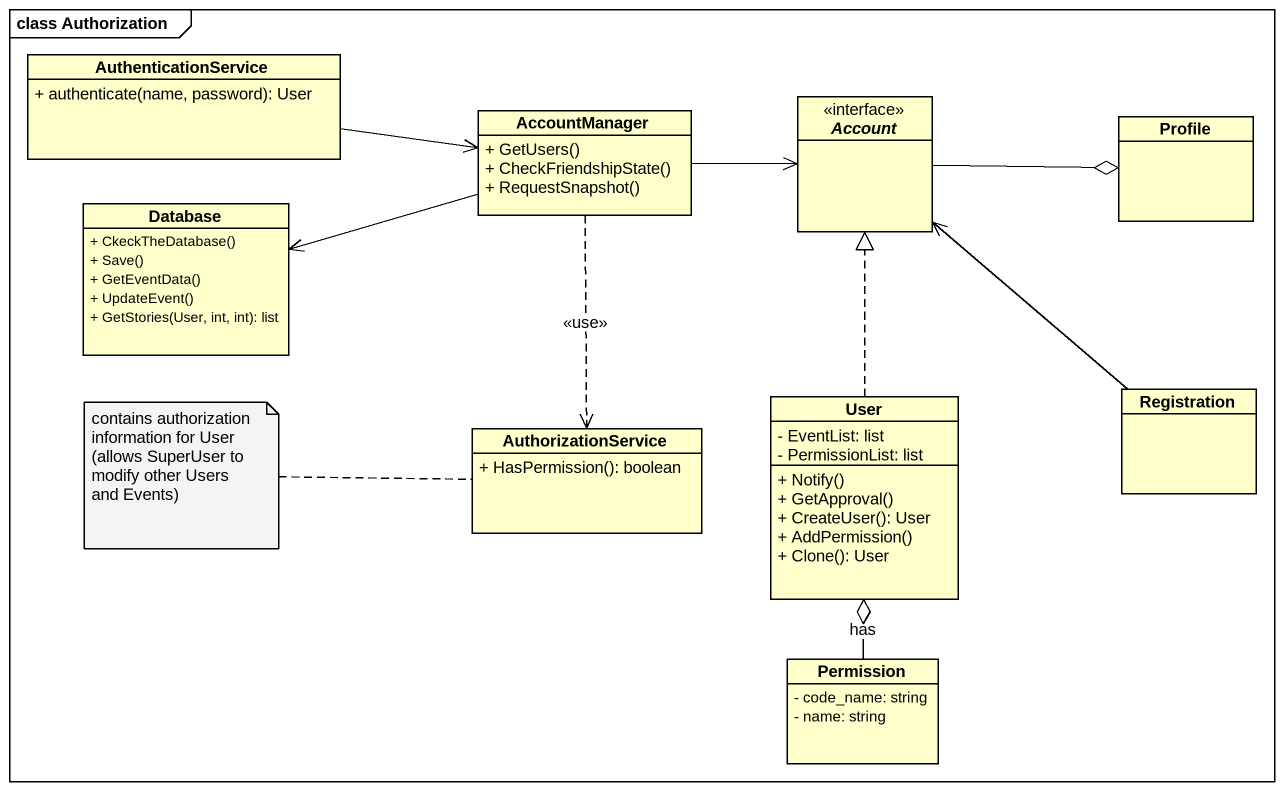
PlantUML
@startuml
mainframe class Authorization
hide circle
hide empty members
skinparam classAttributeIconSize 0
class AuthenticationService {
  + authenticate(name, password): User
}
interface Account
class AccountManager {
  + GetUsers()
  + CheckFriendshipState()
  + RequestSnapshot()
}
class Profile
class "Database" as Database_ {
  + CkeckTheDatabase()
  + Save()
  + GetEventData()
  + UpdateEvent()
  + GetStories(User, int, int): list
}
class AuthorizationService {
  + HasPermission(): boolean
}
class User {
  - EventList: list
  - PermissionList: list
  + Notify()
  + GetApproval()
  + CreateUser(): User
  + AddPermission()
  + Clone(): User
}
class Registration
class Permission {
  - code_name: string
  - name: string
}
AuthenticationService -right-> AccountManager
Account -right-o Profile
AccountManager -right-> Account
AccountManager -left-> Database_
AccountManager ..> AuthorizationService : <<use>>
User .up.|> Account
Registration -up-> Account
Permission -up-o User : has
note left of AuthorizationService
  contains authorization information for User
  (allows SuperUser to modify other Users and Events)
end note
@enduml
